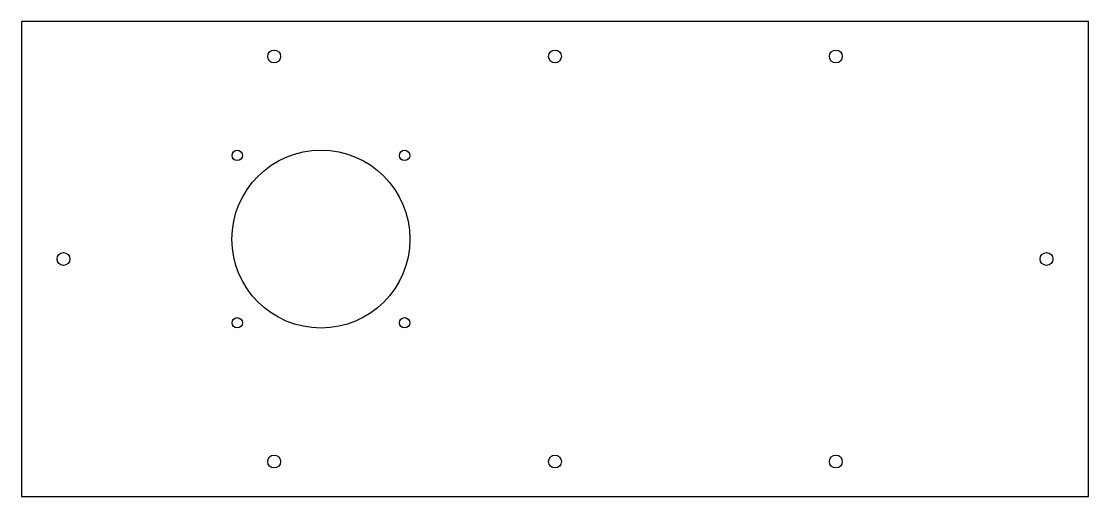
# Model space of a CAD drawing. Header units: millimetres. Extents: x -228 to 228, y 0 to 203.
import ezdxf

# ---------------------------------------------------------------- set-up
doc = ezdxf.new("R2010")
doc.units = ezdxf.units.MM
doc.layers.add('CUT', color=7, linetype='CONTINUOUS')

msp = doc.modelspace()

# ---------------------------------------------------------------- linework, layer by layer
at = {"layer": 'CUT'}
for p, q in [((-228, 203), (-228, 0)), ((228, 203), (-228, 203)), ((228, 0), (228, 203)), ((-228, 0), (228, 0))]:
    msp.add_line(p, q, dxfattribs=at)
for centre, radius in [((-120, 188), 2.75), ((0, 188), 2.75), ((120, 188), 2.75), ((-100, 110), 38), ((-135.75, 145.75), 2.2), ((-64.25, 145.75), 2.2), ((-210, 101.5), 2.75), ((210, 101.5), 2.75), ((-135.75, 74.25), 2.2), ((-64.25, 74.25), 2.2), ((-120, 15), 2.75), ((0, 15), 2.75), ((120, 15), 2.75)]:
    msp.add_circle(centre, radius, dxfattribs=at)

doc.saveas('drawing.dxf')
